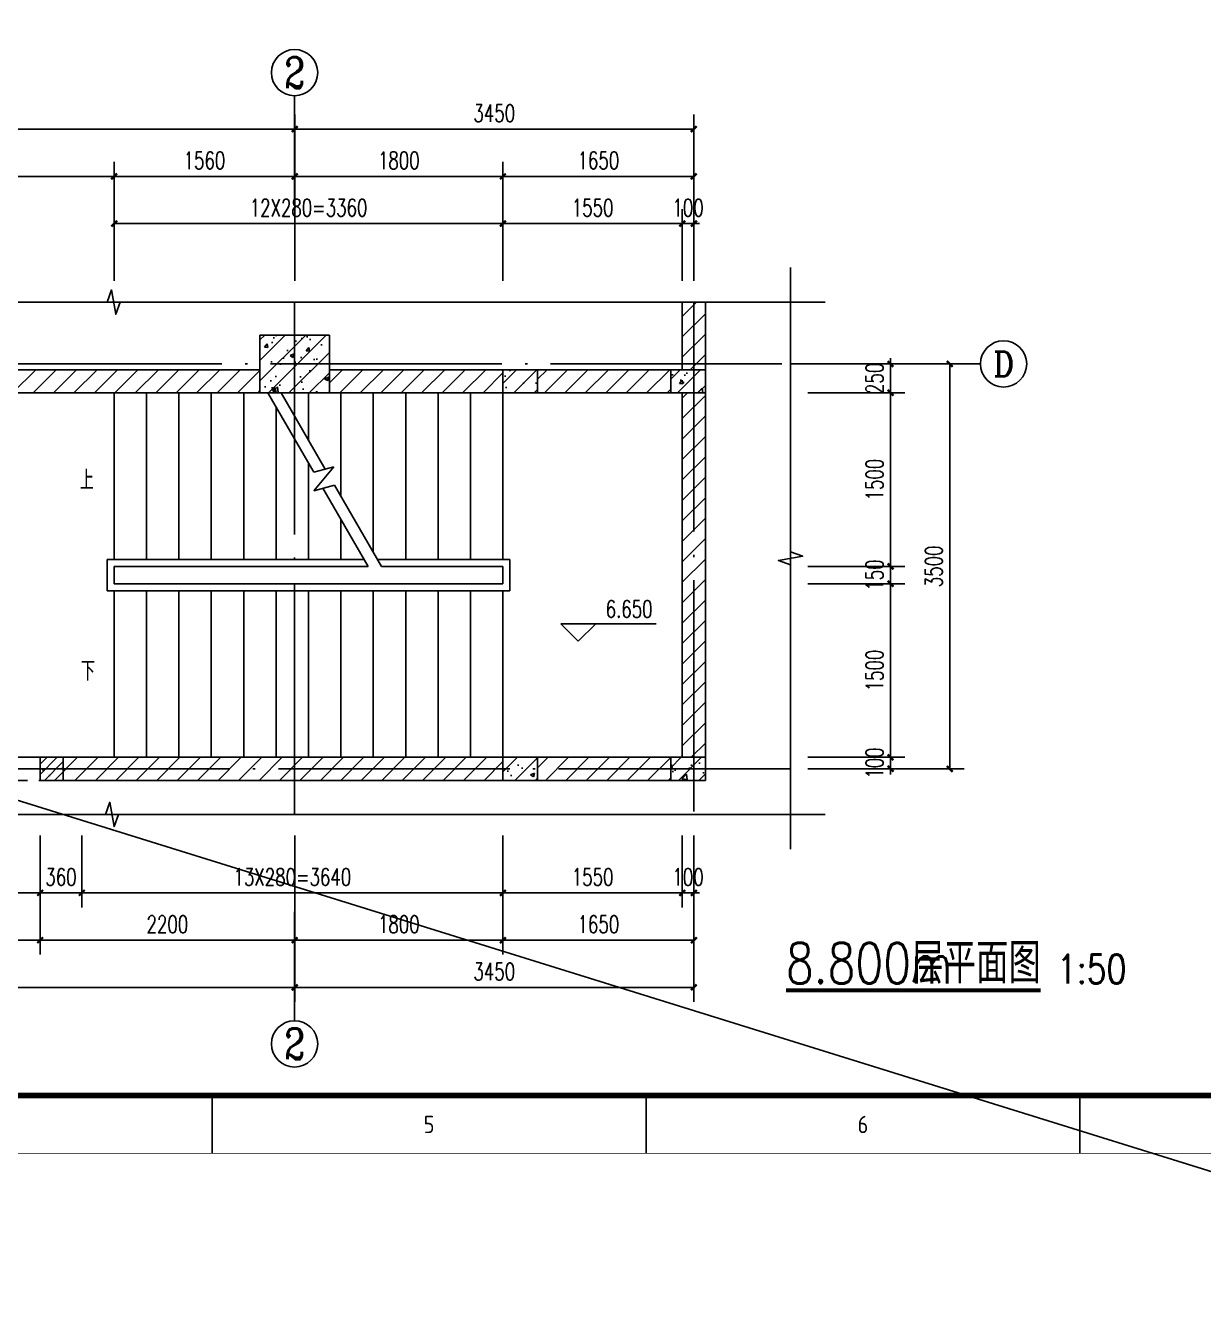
# Model space of a CAD drawing. Extents: x -93062 to 326984, y -142534 to 91021.
# Drawn here: x 153783 to 163965, y -68834 to -57846 of the extents above; entities that cross this region are included whole.
import ezdxf
from ezdxf.enums import TextEntityAlignment as Align

# ---------------------------------------------------------------- set-up
doc = ezdxf.new("R2010")
doc.units = 0
doc.header["$LTSCALE"] = 1000
doc.header["$MEASUREMENT"] = 0
doc.linetypes.add('DASH', pattern=[0.35, 0.25, -0.1])
doc.linetypes.add('DOTE', pattern=[2.42, 2, -0.2, 0.02, -0.2])
doc.layers.get('0').update_dxf_attribs({"color": 8})
doc.layers.get('Defpoints').update_dxf_attribs({"color": 8})
for name, color, linetype in [('-人员定位', 6, 'Continuous'), ('AXIS', 8, 'Continuous'), ('AXIS_TEXT', 8, 'Continuous'), ('CENTRE LINE', 8, 'DOTE'), ('COLUMN', 8, 'Continuous'), ('DIM_ELEV', 8, 'Continuous'), ('DIM_SYMB', 8, 'Continuous'), ('DOTE', 8, 'DOTE'), ('PUB_DIM', 8, 'Continuous'), ('PUB_HATCH', 8, 'Continuous'), ('PUB_TEXT', 8, 'Continuous'), ('STAIR', 8, 'Continuous'), ('TEXT', 8, 'Continuous'), ('WALL', 8, 'Continuous'), ('WINDOW', 8, 'Continuous')]:
    doc.layers.add(name, color=color, linetype=linetype)
doc.styles.add('_TCH_AXIS', font='COMPLEX', dxfattribs={"bigfont": 'GBCBIG'})
doc.styles.add('_TCH_DIM', font='SIMPLEX', dxfattribs={"bigfont": 'GBCBIG'})
doc.styles.add('_TCH_DIM_T3', font='SIMPLEX', dxfattribs={"width": 0.705882, "bigfont": 'GBCBIG'})
doc.styles.add('COMPLEX', font='COMPLEX')
doc.styles.add('HZTXT', font='geditxt.shx', dxfattribs={"width": 0.8, "bigfont": 'hztxt1.shx'})
doc.styles.get("Standard").update_dxf_attribs({"font": 'gbenor.shx', "bigfont": 'gbcbig.shx'})
doc.styles.add('TK', font='GEDITXT.SHX', dxfattribs={"width": 0.85, "height": 3.5, "bigfont": 'DXT.SHX'})
doc.dimstyles.new('_TCH_ARCH&&50', dxfattribs={"dimtxt": 148.75, "dimasz": 50, "dimexe": 125, "dimexo": 150, "dimgap": 63.125, "dimtad": 1, "dimdec": 0, "dimzin": 0, "dimdsep": 46, "dimtxsty": '_TCH_DIM_T3', "dimblk": 'ARCHTICK', "dimcen": 0.09, "dimazin": 2, "dimtfac": 1, "dimtdec": 0, "dimtix": 1, "dimtmove": 2, "dimatfit": 3, "dimfxl": 1, "dimtolj": 1, "dimtzin": 0, "dimarcsym": 0})
pattern_1 = [(45, (0, 89.76), (-88.38838, 88.38838), [])]
pattern_2 = [(45, (0, 0), (-88.38835, 88.38835), []), (50, (0, 0), (358.6301, -31.37607), [37.5, -412.5]), (355, (0, 0), (-69.3757, 376.0961), [30, -330]), (100.4514, (29.9, -2.6), (289.2547, 344.7198), [31.8701, -350.57106]), (46.1842, (0, 100), (533.6205, -82.7595), [56.25, -618.75]), (96.6356, (44.47, 93.1), (467.3314, 487.059), [47.8051, -525.8565]), (351.1842, (0, 100), (467.331, 487.0593), [45, -495]), (21, (50, 75), (298.45353, -201.30945), [37.5, -412.5]), (326, (50, 75), (121.6577, 362.575), [30, -330]), (71.4514, (74.87, 58.22), (420.1113, 161.26525), [31.8701, -350.57106]), (37.5, (0, 0), (6.07993, 166.44693), [0, -326, 0, -335, 0, -331.25]), (7.5, (0, 0), (131.53477, 197.20586), [0, -191, 0, -318.5, 0, -126.25]), (327.5, (-111.5, 0), (266.91122, -11.27744), [0, -125, 0, -390, 0, -517.5]), (317.5, (-161.5, 0), (291.5931, 50.0525), [0, -162.5, 0, -259, 0, -367.5])]

# ---------------------------------------------------------------- blocks, each defined once
blk = doc.blocks.new('GEDI_WK_A11')
at = {"color": 3}
for p, q in [((300, 0), (300, 10)), ((375, 0), (375, 10)), ((450, 0), (450, 10))]:
    blk.add_line(p, q, dxfattribs=at)
for points, const_width in [([(0, 0), (1050, 0), (1050, 594), (0, 594)], 0.1), ([(25, 10), (1040, 10), (1040, 584), (25, 584)], 1)]:
    blk.add_lwpolyline(points, close=True, dxfattribs=dict(at, const_width=const_width))
for s, p in [('5', (337.5, 5)), ('6', (412.5, 5))]:
    blk.add_text(s, height=3, dxfattribs=at).set_placement(p, align=Align.MIDDLE)
blk = doc.blocks.new('A$C024A6866')
blk.add_blockref('GEDI_WK_A11', (0, 0))
at = {"style": 'TK', "width": 0.85}
for tag, height, p in [('PROJECTNAME', 4.75, (985, 44)), ('PHASE', 4, (1027, 44)), ('DRAWINGNAME', 4.75, (995, 31))]:
    blk.add_attdef(tag, text='', height=height, dxfattribs=at).set_placement(p, align=Align.MIDDLE_CENTER)
for tag, p, height in [('APPROVE', (872, 32.75), 3.5), ('DESIGN', (917, 32.75), 3.5), ('REVIEW1', (872, 25.75), 3.5), ('DRAW', (917, 25.75), 3.5), ('REVIEW2', (872, 18.75), 3.5), ('PROPORTION', (917, 18.75), 3.5), ('DRAWINGNUMBER', (967, 18.5), 4), ('CHECK', (872, 11.75), 3.5), ('DATE', (917, 11.75), 3.5), ('VERSION', (1033, 11.75), 3.5)]:
    blk.add_attdef(tag, p, '', height=height, dxfattribs=at)
blk = doc.blocks.new('sgdsg')
at = {"xscale": 50, "yscale": 50, "zscale": 50}
blk.add_blockref('A$C024A6866', (-52500, 0), dxfattribs=at)
blk = doc.blocks.new('_ArchTick')
at = {"color": 0, "linetype": 'ByBlock', "const_width": 0.4}
blk.add_lwpolyline([(-0.5, -0.5), (0.5, 0.5)], dxfattribs=at)
blk = doc.blocks.new('*D141')
at = {"layer": 'AXIS', "color": 0, "lineweight": -2, "transparency": 16777216}
for p, q in [((151450, -64849), (151450, -65469)), ((153910, -64849), (153910, -65469)), ((151450, -65344), (153910, -65344))]:
    blk.add_line(p, q, dxfattribs=at)
at = {"layer": 'Defpoints', "color": 0, "transparency": 16777216}
for p in [(151450, -64699), (153910, -64699), (153910, -65344)]:
    blk.add_point(p, dxfattribs=at)
at = {"layer": 'AXIS', "color": 0, "lineweight": -2, "transparency": 16777216, "xscale": 50, "yscale": 50, "zscale": 50, "rotation": 180}
blk.add_blockref('_ArchTick', (151450, -65344), dxfattribs=at)
at = {"layer": 'AXIS', "color": 0, "lineweight": -2, "transparency": 16777216, "xscale": 50, "yscale": 50, "zscale": 50}
blk.add_blockref('_ArchTick', (153910, -65344), dxfattribs=at)
at = {"layer": 'AXIS', "color": 0, "transparency": 16777216, "insert": (152680, -65207), "char_height": 148.8, "attachment_point": 5, "style": '_TCH_DIM_T3'}
blk.add_mtext('\\A1;2460', dxfattribs=at)
blk = doc.blocks.new('*D658')
at = {"layer": 'AXIS', "color": 0, "lineweight": -2, "transparency": 16777216}
for p, q in [((154550, -60054), (154550, -59434)), ((157910, -60054), (157910, -59434)), ((154550, -59559), (157910, -59559))]:
    blk.add_line(p, q, dxfattribs=at)
at = {"layer": 'Defpoints', "color": 0, "transparency": 16777216}
for p in [(157910, -59559), (154550, -60204), (157910, -60204)]:
    blk.add_point(p, dxfattribs=at)
at = {"layer": 'AXIS', "color": 0, "lineweight": -2, "transparency": 16777216, "xscale": 50, "yscale": 50, "zscale": 50, "rotation": 180}
blk.add_blockref('_ArchTick', (154550, -59559), dxfattribs=at)
at = {"layer": 'AXIS', "color": 0, "lineweight": -2, "transparency": 16777216, "xscale": 50, "yscale": 50, "zscale": 50}
blk.add_blockref('_ArchTick', (157910, -59559), dxfattribs=at)
at = {"layer": 'AXIS', "color": 0, "transparency": 16777216, "insert": (156230, -59422), "char_height": 148.75, "attachment_point": 5, "style": '_TCH_DIM_T3'}
blk.add_mtext('\\A1;12X280=3360', dxfattribs=at)
blk = doc.blocks.new('*D659')
at = {"layer": 'AXIS', "color": 0, "lineweight": -2, "transparency": 16777216}
for p, q in [((157910, -60054), (157910, -59434)), ((159460, -60054), (159460, -59434)), ((157910, -59559), (159460, -59559))]:
    blk.add_line(p, q, dxfattribs=at)
at = {"layer": 'Defpoints', "color": 0, "transparency": 16777216}
for p in [(159460, -59559), (157910, -60204), (159460, -60204)]:
    blk.add_point(p, dxfattribs=at)
at = {"layer": 'AXIS', "color": 0, "lineweight": -2, "transparency": 16777216, "xscale": 50, "yscale": 50, "zscale": 50, "rotation": 180}
blk.add_blockref('_ArchTick', (157910, -59559), dxfattribs=at)
at = {"layer": 'AXIS', "color": 0, "lineweight": -2, "transparency": 16777216, "xscale": 50, "yscale": 50, "zscale": 50}
blk.add_blockref('_ArchTick', (159460, -59559), dxfattribs=at)
at = {"layer": 'AXIS', "color": 0, "transparency": 16777216, "insert": (158685, -59422), "char_height": 148.8, "attachment_point": 5, "style": '_TCH_DIM_T3'}
blk.add_mtext('\\A1;1550', dxfattribs=at)
blk = doc.blocks.new('*D660')
at = {"layer": 'AXIS', "color": 0, "lineweight": -2, "transparency": 16777216}
for p, q in [((159460, -60054), (159460, -59434)), ((159560, -60054), (159560, -59434)), ((159460, -59559), (159410, -59559)), ((159460, -59559), (159560, -59559)), ((159560, -59559), (159610, -59559))]:
    blk.add_line(p, q, dxfattribs=at)
at = {"layer": 'Defpoints', "color": 0, "transparency": 16777216}
for p in [(159560, -59559), (159460, -60204), (159560, -60204)]:
    blk.add_point(p, dxfattribs=at)
at = {"layer": 'AXIS', "color": 0, "lineweight": -2, "transparency": 16777216, "xscale": 50, "yscale": 50, "zscale": 50}
blk.add_blockref('_ArchTick', (159460, -59559), dxfattribs=at)
at = {"layer": 'AXIS', "color": 0, "lineweight": -2, "transparency": 16777216, "xscale": 50, "yscale": 50, "zscale": 50, "rotation": 180}
blk.add_blockref('_ArchTick', (159560, -59559), dxfattribs=at)
at = {"layer": 'AXIS', "color": 0, "transparency": 16777216, "insert": (159510, -59422), "char_height": 148.8, "attachment_point": 5, "style": '_TCH_DIM_T3'}
blk.add_mtext('\\A1;100', dxfattribs=at)
blk = doc.blocks.new('*D661')
at = {"layer": 'AXIS', "color": 0, "lineweight": -2, "transparency": 16777216}
for p, q in [((153910, -64849), (153910, -65469)), ((154270, -64849), (154270, -65469)), ((153910, -65344), (153860, -65344)), ((153910, -65344), (154270, -65344)), ((154270, -65344), (154320, -65344))]:
    blk.add_line(p, q, dxfattribs=at)
at = {"layer": 'Defpoints', "color": 0, "transparency": 16777216}
for p in [(153910, -64699), (154270, -64699), (154270, -65344)]:
    blk.add_point(p, dxfattribs=at)
at = {"layer": 'AXIS', "color": 0, "lineweight": -2, "transparency": 16777216, "xscale": 50, "yscale": 50, "zscale": 50}
blk.add_blockref('_ArchTick', (153910, -65344), dxfattribs=at)
at = {"layer": 'AXIS', "color": 0, "lineweight": -2, "transparency": 16777216, "xscale": 50, "yscale": 50, "zscale": 50, "rotation": 180}
blk.add_blockref('_ArchTick', (154270, -65344), dxfattribs=at)
at = {"layer": 'AXIS', "color": 0, "transparency": 16777216, "insert": (154090, -65207), "char_height": 148.8, "attachment_point": 5, "style": '_TCH_DIM_T3'}
blk.add_mtext('\\A1;360', dxfattribs=at)
blk = doc.blocks.new('*D662')
at = {"layer": 'AXIS', "color": 0, "lineweight": -2, "transparency": 16777216}
for p, q in [((154270, -64849), (154270, -65469)), ((157910, -64849), (157910, -65469)), ((154270, -65344), (157910, -65344))]:
    blk.add_line(p, q, dxfattribs=at)
at = {"layer": 'Defpoints', "color": 0, "transparency": 16777216}
for p in [(154270, -64699), (157910, -64699), (157910, -65344)]:
    blk.add_point(p, dxfattribs=at)
at = {"layer": 'AXIS', "color": 0, "lineweight": -2, "transparency": 16777216, "xscale": 50, "yscale": 50, "zscale": 50, "rotation": 180}
blk.add_blockref('_ArchTick', (154270, -65344), dxfattribs=at)
at = {"layer": 'AXIS', "color": 0, "lineweight": -2, "transparency": 16777216, "xscale": 50, "yscale": 50, "zscale": 50}
blk.add_blockref('_ArchTick', (157910, -65344), dxfattribs=at)
at = {"layer": 'AXIS', "color": 0, "transparency": 16777216, "insert": (156090, -65207), "char_height": 148.75, "attachment_point": 5, "style": '_TCH_DIM_T3'}
blk.add_mtext('\\A1;13X280=3640', dxfattribs=at)
blk = doc.blocks.new('*D663')
at = {"layer": 'AXIS', "color": 0, "lineweight": -2, "transparency": 16777216}
for p, q in [((157910, -64849), (157910, -65469)), ((159460, -64849), (159460, -65469)), ((157910, -65344), (159460, -65344))]:
    blk.add_line(p, q, dxfattribs=at)
at = {"layer": 'Defpoints', "color": 0, "transparency": 16777216}
for p in [(157910, -64699), (159460, -64699), (159460, -65344)]:
    blk.add_point(p, dxfattribs=at)
at = {"layer": 'AXIS', "color": 0, "lineweight": -2, "transparency": 16777216, "xscale": 50, "yscale": 50, "zscale": 50, "rotation": 180}
blk.add_blockref('_ArchTick', (157910, -65344), dxfattribs=at)
at = {"layer": 'AXIS', "color": 0, "lineweight": -2, "transparency": 16777216, "xscale": 50, "yscale": 50, "zscale": 50}
blk.add_blockref('_ArchTick', (159460, -65344), dxfattribs=at)
at = {"layer": 'AXIS', "color": 0, "transparency": 16777216, "insert": (158685, -65207), "char_height": 148.8, "attachment_point": 5, "style": '_TCH_DIM_T3'}
blk.add_mtext('\\A1;1550', dxfattribs=at)
blk = doc.blocks.new('*D664')
at = {"layer": 'AXIS', "color": 0, "lineweight": -2, "transparency": 16777216}
for p, q in [((159460, -64849), (159460, -65469)), ((159560, -64849), (159560, -65469)), ((159460, -65344), (159410, -65344)), ((159460, -65344), (159560, -65344)), ((159560, -65344), (159610, -65344))]:
    blk.add_line(p, q, dxfattribs=at)
at = {"layer": 'Defpoints', "color": 0, "transparency": 16777216}
for p in [(159460, -64699), (159560, -64699), (159560, -65344)]:
    blk.add_point(p, dxfattribs=at)
at = {"layer": 'AXIS', "color": 0, "lineweight": -2, "transparency": 16777216, "xscale": 50, "yscale": 50, "zscale": 50}
blk.add_blockref('_ArchTick', (159460, -65344), dxfattribs=at)
at = {"layer": 'AXIS', "color": 0, "lineweight": -2, "transparency": 16777216, "xscale": 50, "yscale": 50, "zscale": 50, "rotation": 180}
blk.add_blockref('_ArchTick', (159560, -65344), dxfattribs=at)
at = {"layer": 'AXIS', "color": 0, "transparency": 16777216, "insert": (159510, -65207), "char_height": 148.8, "attachment_point": 5, "style": '_TCH_DIM_T3'}
blk.add_mtext('\\A1;100', dxfattribs=at)
blk = doc.blocks.new('*D665')
at = {"layer": 'Defpoints', "color": 0, "transparency": 16777216}
for p in [(160908, -60772), (161772, -60772), (160908, -64272)]:
    blk.add_point(p, dxfattribs=at)
at = {"layer": 'PUB_DIM', "color": 0, "lineweight": -2, "transparency": 16777216}
for p, q in [((161058, -60772), (161896, -60772)), ((161772, -64272), (161772, -60772)), ((161058, -64272), (161896, -64272))]:
    blk.add_line(p, q, dxfattribs=at)
at = {"layer": 'PUB_DIM', "color": 0, "lineweight": -2, "transparency": 16777216, "xscale": 50, "yscale": 50, "zscale": 50}
for p, rotation in [((161772, -60772), 90), ((161772, -64272), 270)]:
    blk.add_blockref('_ArchTick', p, dxfattribs=dict(at, rotation=rotation))
at = {"layer": 'PUB_DIM', "color": 0, "transparency": 16777216, "insert": (161634, -62522), "char_height": 148.8, "attachment_point": 5, "rotation": 90, "style": '_TCH_DIM_T3'}
blk.add_mtext('\\A1;3500', dxfattribs=at)
blk = doc.blocks.new('*D666')
at = {"layer": 'Defpoints', "color": 0, "transparency": 16777216}
for p in [(160396, -60772), (161260, -60772), (160396, -61022)]:
    blk.add_point(p, dxfattribs=at)
at = {"layer": 'PUB_DIM', "color": 0, "lineweight": -2, "transparency": 16777216}
for p, q in [((161260, -60772), (161260, -60722)), ((160546, -60772), (161384, -60772)), ((161260, -61022), (161260, -60772)), ((160546, -61022), (161384, -61022)), ((161260, -61022), (161260, -61072))]:
    blk.add_line(p, q, dxfattribs=at)
at = {"layer": 'PUB_DIM', "color": 0, "lineweight": -2, "transparency": 16777216, "xscale": 50, "yscale": 50, "zscale": 50}
for p, rotation in [((161260, -60772), 270), ((161260, -61022), 90)]:
    blk.add_blockref('_ArchTick', p, dxfattribs=dict(at, rotation=rotation))
at = {"layer": 'PUB_DIM', "color": 0, "transparency": 16777216, "insert": (161122, -60897), "char_height": 148.8, "attachment_point": 5, "rotation": 90, "style": '_TCH_DIM_T3'}
blk.add_mtext('\\A1;250', dxfattribs=at)
blk = doc.blocks.new('*D667')
at = {"layer": 'Defpoints', "color": 0, "transparency": 16777216}
for p in [(160396, -61022), (161260, -61022), (160396, -62522)]:
    blk.add_point(p, dxfattribs=at)
at = {"layer": 'PUB_DIM', "color": 0, "lineweight": -2, "transparency": 16777216}
for p, q in [((160546, -61022), (161384, -61022)), ((161260, -62522), (161260, -61022)), ((160546, -62522), (161384, -62522))]:
    blk.add_line(p, q, dxfattribs=at)
at = {"layer": 'PUB_DIM', "color": 0, "lineweight": -2, "transparency": 16777216, "xscale": 50, "yscale": 50, "zscale": 50}
for p, rotation in [((161260, -61022), 90), ((161260, -62522), 270)]:
    blk.add_blockref('_ArchTick', p, dxfattribs=dict(at, rotation=rotation))
at = {"layer": 'PUB_DIM', "color": 0, "transparency": 16777216, "insert": (161122, -61772), "char_height": 148.8, "attachment_point": 5, "rotation": 90, "style": '_TCH_DIM_T3'}
blk.add_mtext('\\A1;1500', dxfattribs=at)
blk = doc.blocks.new('*D668')
at = {"layer": 'Defpoints', "color": 0, "transparency": 16777216}
for p in [(160396, -62522), (161260, -62522), (160396, -62672)]:
    blk.add_point(p, dxfattribs=at)
at = {"layer": 'PUB_DIM', "color": 0, "lineweight": -2, "transparency": 16777216}
for p, q in [((161260, -62522), (161260, -62472)), ((160546, -62522), (161384, -62522)), ((161260, -62672), (161260, -62522)), ((160546, -62672), (161384, -62672)), ((161260, -62672), (161260, -62722))]:
    blk.add_line(p, q, dxfattribs=at)
at = {"layer": 'PUB_DIM', "color": 0, "lineweight": -2, "transparency": 16777216, "xscale": 50, "yscale": 50, "zscale": 50}
for p, rotation in [((161260, -62522), 270), ((161260, -62672), 90)]:
    blk.add_blockref('_ArchTick', p, dxfattribs=dict(at, rotation=rotation))
at = {"layer": 'PUB_DIM', "color": 0, "transparency": 16777216, "insert": (161122, -62597), "char_height": 148.8, "attachment_point": 5, "rotation": 90, "style": '_TCH_DIM_T3'}
blk.add_mtext('\\A1;150', dxfattribs=at)
blk = doc.blocks.new('*D669')
at = {"layer": 'Defpoints', "color": 0, "transparency": 16777216}
for p in [(160396, -62672), (161260, -62672), (160396, -64172)]:
    blk.add_point(p, dxfattribs=at)
at = {"layer": 'PUB_DIM', "color": 0, "lineweight": -2, "transparency": 16777216}
for p, q in [((160546, -62672), (161384, -62672)), ((161260, -64172), (161260, -62672)), ((160546, -64172), (161384, -64172))]:
    blk.add_line(p, q, dxfattribs=at)
at = {"layer": 'PUB_DIM', "color": 0, "lineweight": -2, "transparency": 16777216, "xscale": 50, "yscale": 50, "zscale": 50}
for p, rotation in [((161260, -62672), 90), ((161260, -64172), 270)]:
    blk.add_blockref('_ArchTick', p, dxfattribs=dict(at, rotation=rotation))
at = {"layer": 'PUB_DIM', "color": 0, "transparency": 16777216, "insert": (161122, -63422), "char_height": 148.8, "attachment_point": 5, "rotation": 90, "style": '_TCH_DIM_T3'}
blk.add_mtext('\\A1;1500', dxfattribs=at)
blk = doc.blocks.new('*D670')
at = {"layer": 'Defpoints', "color": 0, "transparency": 16777216}
for p in [(160396, -64172), (160396, -64272), (161260, -64172)]:
    blk.add_point(p, dxfattribs=at)
at = {"layer": 'PUB_DIM', "color": 0, "lineweight": -2, "transparency": 16777216}
for p, q in [((161260, -64172), (161260, -64122)), ((160546, -64172), (161384, -64172)), ((160546, -64272), (161384, -64272)), ((161260, -64272), (161260, -64172)), ((161260, -64272), (161260, -64322))]:
    blk.add_line(p, q, dxfattribs=at)
at = {"layer": 'PUB_DIM', "color": 0, "lineweight": -2, "transparency": 16777216, "xscale": 50, "yscale": 50, "zscale": 50}
for p, rotation in [((161260, -64172), 270), ((161260, -64272), 90)]:
    blk.add_blockref('_ArchTick', p, dxfattribs=dict(at, rotation=rotation))
at = {"layer": 'PUB_DIM', "color": 0, "transparency": 16777216, "insert": (161122, -64222), "char_height": 148.8, "attachment_point": 5, "rotation": 90, "style": '_TCH_DIM_T3'}
blk.add_mtext('\\A1;100', dxfattribs=at)
blk = doc.blocks.new('*D675')
at = {"layer": 'AXIS', "color": 0, "lineweight": -2, "transparency": 16777216}
for p, q in [((151310, -60054), (151310, -59026)), ((154550, -60054), (154550, -59026)), ((151310, -59151), (154550, -59151))]:
    blk.add_line(p, q, dxfattribs=at)
at = {"layer": 'Defpoints', "color": 0, "transparency": 16777216}
for p in [(154550, -59151), (151310, -60204), (154550, -60204)]:
    blk.add_point(p, dxfattribs=at)
at = {"layer": 'AXIS', "color": 0, "lineweight": -2, "transparency": 16777216, "xscale": 50, "yscale": 50, "zscale": 50, "rotation": 180}
blk.add_blockref('_ArchTick', (151310, -59151), dxfattribs=at)
at = {"layer": 'AXIS', "color": 0, "lineweight": -2, "transparency": 16777216, "xscale": 50, "yscale": 50, "zscale": 50}
blk.add_blockref('_ArchTick', (154550, -59151), dxfattribs=at)
at = {"layer": 'AXIS', "color": 0, "transparency": 16777216, "insert": (152930, -59013), "char_height": 148.8, "attachment_point": 5, "style": '_TCH_DIM_T3'}
blk.add_mtext('\\A1;3240', dxfattribs=at)
blk = doc.blocks.new('*D676')
at = {"layer": 'AXIS', "color": 0, "lineweight": -2, "transparency": 16777216}
for p, q in [((154550, -60054), (154550, -59026)), ((156110, -60054), (156110, -59026)), ((154550, -59151), (156110, -59151))]:
    blk.add_line(p, q, dxfattribs=at)
at = {"layer": 'Defpoints', "color": 0, "transparency": 16777216}
for p in [(156110, -59151), (154550, -60204), (156110, -60204)]:
    blk.add_point(p, dxfattribs=at)
at = {"layer": 'AXIS', "color": 0, "lineweight": -2, "transparency": 16777216, "xscale": 50, "yscale": 50, "zscale": 50, "rotation": 180}
blk.add_blockref('_ArchTick', (154550, -59151), dxfattribs=at)
at = {"layer": 'AXIS', "color": 0, "lineweight": -2, "transparency": 16777216, "xscale": 50, "yscale": 50, "zscale": 50}
blk.add_blockref('_ArchTick', (156110, -59151), dxfattribs=at)
at = {"layer": 'AXIS', "color": 0, "transparency": 16777216, "insert": (155330, -59013), "char_height": 148.8, "attachment_point": 5, "style": '_TCH_DIM_T3'}
blk.add_mtext('\\A1;1560', dxfattribs=at)
blk = doc.blocks.new('*D677')
at = {"layer": 'AXIS', "color": 0, "lineweight": -2, "transparency": 16777216}
for p, q in [((156110, -60054), (156110, -59026)), ((157910, -60054), (157910, -59026)), ((156110, -59151), (157910, -59151))]:
    blk.add_line(p, q, dxfattribs=at)
at = {"layer": 'Defpoints', "color": 0, "transparency": 16777216}
for p in [(157910, -59151), (156110, -60204), (157910, -60204)]:
    blk.add_point(p, dxfattribs=at)
at = {"layer": 'AXIS', "color": 0, "lineweight": -2, "transparency": 16777216, "xscale": 50, "yscale": 50, "zscale": 50, "rotation": 180}
blk.add_blockref('_ArchTick', (156110, -59151), dxfattribs=at)
at = {"layer": 'AXIS', "color": 0, "lineweight": -2, "transparency": 16777216, "xscale": 50, "yscale": 50, "zscale": 50}
blk.add_blockref('_ArchTick', (157910, -59151), dxfattribs=at)
at = {"layer": 'AXIS', "color": 0, "transparency": 16777216, "insert": (157010, -59013), "char_height": 148.8, "attachment_point": 5, "style": '_TCH_DIM_T3'}
blk.add_mtext('\\A1;1800', dxfattribs=at)
blk = doc.blocks.new('*D678')
at = {"layer": 'AXIS', "color": 0, "lineweight": -2, "transparency": 16777216}
for p, q in [((157910, -60054), (157910, -59026)), ((159560, -60054), (159560, -59026)), ((157910, -59151), (159560, -59151))]:
    blk.add_line(p, q, dxfattribs=at)
at = {"layer": 'Defpoints', "color": 0, "transparency": 16777216}
for p in [(159560, -59151), (157910, -60204), (159560, -60204)]:
    blk.add_point(p, dxfattribs=at)
at = {"layer": 'AXIS', "color": 0, "lineweight": -2, "transparency": 16777216, "xscale": 50, "yscale": 50, "zscale": 50, "rotation": 180}
blk.add_blockref('_ArchTick', (157910, -59151), dxfattribs=at)
at = {"layer": 'AXIS', "color": 0, "lineweight": -2, "transparency": 16777216, "xscale": 50, "yscale": 50, "zscale": 50}
blk.add_blockref('_ArchTick', (159560, -59151), dxfattribs=at)
at = {"layer": 'AXIS', "color": 0, "transparency": 16777216, "insert": (158735, -59013), "char_height": 148.8, "attachment_point": 5, "style": '_TCH_DIM_T3'}
blk.add_mtext('\\A1;1650', dxfattribs=at)
blk = doc.blocks.new('*D679')
at = {"layer": 'AXIS', "color": 0, "lineweight": -2, "transparency": 16777216}
for p, q in [((149010, -59546), (149010, -58617)), ((156110, -59546), (156110, -58617)), ((149010, -58742), (156110, -58742))]:
    blk.add_line(p, q, dxfattribs=at)
at = {"layer": 'Defpoints', "color": 0, "transparency": 16777216}
for p in [(156110, -58742), (149010, -59696), (156110, -59696)]:
    blk.add_point(p, dxfattribs=at)
at = {"layer": 'AXIS', "color": 0, "lineweight": -2, "transparency": 16777216, "xscale": 50, "yscale": 50, "zscale": 50, "rotation": 180}
blk.add_blockref('_ArchTick', (149010, -58742), dxfattribs=at)
at = {"layer": 'AXIS', "color": 0, "lineweight": -2, "transparency": 16777216, "xscale": 50, "yscale": 50, "zscale": 50}
blk.add_blockref('_ArchTick', (156110, -58742), dxfattribs=at)
at = {"layer": 'AXIS', "color": 0, "transparency": 16777216, "insert": (152560, -58605), "char_height": 148.8, "attachment_point": 5, "style": '_TCH_DIM_T3'}
blk.add_mtext('\\A1;7100', dxfattribs=at)
blk = doc.blocks.new('*D680')
at = {"layer": 'AXIS', "color": 0, "lineweight": -2, "transparency": 16777216}
for p, q in [((156110, -59546), (156110, -58617)), ((159560, -59546), (159560, -58617)), ((156110, -58742), (159560, -58742))]:
    blk.add_line(p, q, dxfattribs=at)
at = {"layer": 'Defpoints', "color": 0, "transparency": 16777216}
for p in [(159560, -58742), (156110, -59696), (159560, -59696)]:
    blk.add_point(p, dxfattribs=at)
at = {"layer": 'AXIS', "color": 0, "lineweight": -2, "transparency": 16777216, "xscale": 50, "yscale": 50, "zscale": 50, "rotation": 180}
blk.add_blockref('_ArchTick', (156110, -58742), dxfattribs=at)
at = {"layer": 'AXIS', "color": 0, "lineweight": -2, "transparency": 16777216, "xscale": 50, "yscale": 50, "zscale": 50}
blk.add_blockref('_ArchTick', (159560, -58742), dxfattribs=at)
at = {"layer": 'AXIS', "color": 0, "transparency": 16777216, "insert": (157835, -58605), "char_height": 148.8, "attachment_point": 5, "style": '_TCH_DIM_T3'}
blk.add_mtext('\\A1;3450', dxfattribs=at)
blk = doc.blocks.new('*D683')
at = {"layer": 'AXIS', "color": 0, "lineweight": -2, "transparency": 16777216}
for p, q in [((151310, -64849), (151310, -65878)), ((153910, -64849), (153910, -65878)), ((151310, -65753), (153910, -65753))]:
    blk.add_line(p, q, dxfattribs=at)
at = {"layer": 'Defpoints', "color": 0, "transparency": 16777216}
for p in [(151310, -64699), (153910, -64699), (153910, -65753)]:
    blk.add_point(p, dxfattribs=at)
at = {"layer": 'AXIS', "color": 0, "lineweight": -2, "transparency": 16777216, "xscale": 50, "yscale": 50, "zscale": 50, "rotation": 180}
blk.add_blockref('_ArchTick', (151310, -65753), dxfattribs=at)
at = {"layer": 'AXIS', "color": 0, "lineweight": -2, "transparency": 16777216, "xscale": 50, "yscale": 50, "zscale": 50}
blk.add_blockref('_ArchTick', (153910, -65753), dxfattribs=at)
at = {"layer": 'AXIS', "color": 0, "transparency": 16777216, "insert": (152610, -65615), "char_height": 148.8, "attachment_point": 5, "style": '_TCH_DIM_T3'}
blk.add_mtext('\\A1;2600', dxfattribs=at)
blk = doc.blocks.new('*D684')
at = {"layer": 'AXIS', "color": 0, "lineweight": -2, "transparency": 16777216}
for p, q in [((153910, -64849), (153910, -65878)), ((156110, -64849), (156110, -65878)), ((153910, -65753), (156110, -65753))]:
    blk.add_line(p, q, dxfattribs=at)
at = {"layer": 'Defpoints', "color": 0, "transparency": 16777216}
for p in [(153910, -64699), (156110, -64699), (156110, -65753)]:
    blk.add_point(p, dxfattribs=at)
at = {"layer": 'AXIS', "color": 0, "lineweight": -2, "transparency": 16777216, "xscale": 50, "yscale": 50, "zscale": 50, "rotation": 180}
blk.add_blockref('_ArchTick', (153910, -65753), dxfattribs=at)
at = {"layer": 'AXIS', "color": 0, "lineweight": -2, "transparency": 16777216, "xscale": 50, "yscale": 50, "zscale": 50}
blk.add_blockref('_ArchTick', (156110, -65753), dxfattribs=at)
at = {"layer": 'AXIS', "color": 0, "transparency": 16777216, "insert": (155010, -65615), "char_height": 148.8, "attachment_point": 5, "style": '_TCH_DIM_T3'}
blk.add_mtext('\\A1;2200', dxfattribs=at)
blk = doc.blocks.new('*D685')
at = {"layer": 'AXIS', "color": 0, "lineweight": -2, "transparency": 16777216}
for p, q in [((156110, -64849), (156110, -65878)), ((157910, -64849), (157910, -65878)), ((156110, -65753), (157910, -65753))]:
    blk.add_line(p, q, dxfattribs=at)
at = {"layer": 'Defpoints', "color": 0, "transparency": 16777216}
for p in [(156110, -64699), (157910, -64699), (157910, -65753)]:
    blk.add_point(p, dxfattribs=at)
at = {"layer": 'AXIS', "color": 0, "lineweight": -2, "transparency": 16777216, "xscale": 50, "yscale": 50, "zscale": 50, "rotation": 180}
blk.add_blockref('_ArchTick', (156110, -65753), dxfattribs=at)
at = {"layer": 'AXIS', "color": 0, "lineweight": -2, "transparency": 16777216, "xscale": 50, "yscale": 50, "zscale": 50}
blk.add_blockref('_ArchTick', (157910, -65753), dxfattribs=at)
at = {"layer": 'AXIS', "color": 0, "transparency": 16777216, "insert": (157010, -65615), "char_height": 148.8, "attachment_point": 5, "style": '_TCH_DIM_T3'}
blk.add_mtext('\\A1;1800', dxfattribs=at)
blk = doc.blocks.new('*D686')
at = {"layer": 'AXIS', "color": 0, "lineweight": -2, "transparency": 16777216}
for p, q in [((157910, -64849), (157910, -65878)), ((159560, -64849), (159560, -65878)), ((157910, -65753), (159560, -65753))]:
    blk.add_line(p, q, dxfattribs=at)
at = {"layer": 'Defpoints', "color": 0, "transparency": 16777216}
for p in [(157910, -64699), (159560, -64699), (159560, -65753)]:
    blk.add_point(p, dxfattribs=at)
at = {"layer": 'AXIS', "color": 0, "lineweight": -2, "transparency": 16777216, "xscale": 50, "yscale": 50, "zscale": 50, "rotation": 180}
blk.add_blockref('_ArchTick', (157910, -65753), dxfattribs=at)
at = {"layer": 'AXIS', "color": 0, "lineweight": -2, "transparency": 16777216, "xscale": 50, "yscale": 50, "zscale": 50}
blk.add_blockref('_ArchTick', (159560, -65753), dxfattribs=at)
at = {"layer": 'AXIS', "color": 0, "transparency": 16777216, "insert": (158735, -65615), "char_height": 148.8, "attachment_point": 5, "style": '_TCH_DIM_T3'}
blk.add_mtext('\\A1;1650', dxfattribs=at)
blk = doc.blocks.new('*D687')
at = {"layer": 'AXIS', "color": 0, "lineweight": -2, "transparency": 16777216}
for p, q in [((149010, -65358), (149010, -66286)), ((156110, -65358), (156110, -66286)), ((149010, -66161), (156110, -66161))]:
    blk.add_line(p, q, dxfattribs=at)
at = {"layer": 'Defpoints', "color": 0, "transparency": 16777216}
for p in [(149010, -65208), (156110, -65208), (156110, -66161)]:
    blk.add_point(p, dxfattribs=at)
at = {"layer": 'AXIS', "color": 0, "lineweight": -2, "transparency": 16777216, "xscale": 50, "yscale": 50, "zscale": 50, "rotation": 180}
blk.add_blockref('_ArchTick', (149010, -66161), dxfattribs=at)
at = {"layer": 'AXIS', "color": 0, "lineweight": -2, "transparency": 16777216, "xscale": 50, "yscale": 50, "zscale": 50}
blk.add_blockref('_ArchTick', (156110, -66161), dxfattribs=at)
at = {"layer": 'AXIS', "color": 0, "transparency": 16777216, "insert": (152360, -66024), "char_height": 148.8, "attachment_point": 5, "style": '_TCH_DIM_T3'}
blk.add_mtext('\\A1;7100', dxfattribs=at)
blk = doc.blocks.new('*D688')
at = {"layer": 'AXIS', "color": 0, "lineweight": -2, "transparency": 16777216}
for p, q in [((156110, -65358), (156110, -66286)), ((159560, -65358), (159560, -66286)), ((156110, -66161), (159560, -66161))]:
    blk.add_line(p, q, dxfattribs=at)
at = {"layer": 'Defpoints', "color": 0, "transparency": 16777216}
for p in [(156110, -65208), (159560, -65208), (159560, -66161)]:
    blk.add_point(p, dxfattribs=at)
at = {"layer": 'AXIS', "color": 0, "lineweight": -2, "transparency": 16777216, "xscale": 50, "yscale": 50, "zscale": 50, "rotation": 180}
blk.add_blockref('_ArchTick', (156110, -66161), dxfattribs=at)
at = {"layer": 'AXIS', "color": 0, "lineweight": -2, "transparency": 16777216, "xscale": 50, "yscale": 50, "zscale": 50}
blk.add_blockref('_ArchTick', (159560, -66161), dxfattribs=at)
at = {"layer": 'AXIS', "color": 0, "transparency": 16777216, "insert": (157835, -66024), "char_height": 148.8, "attachment_point": 5, "style": '_TCH_DIM_T3'}
blk.add_mtext('\\A1;3450', dxfattribs=at)
blk = doc.blocks.new('_AXISO')
blk.add_circle((0, 0), 0.5)
at = {"layer": 'AXIS_TEXT', "style": 'COMPLEX', "width": 1.041667}
blk.add_attdef('A', text='', height=0.56, dxfattribs=at).set_placement((-0.25, -0.28), (0.25, -0.28), align=Align.FIT)

msp = doc.modelspace()

# ---------------------------------------------------------------- hatches: boundary and pattern name
at = {"layer": 'PUB_HATCH'}
h = msp.add_hatch(dxfattribs=at)
h.set_pattern_fill('普通砖', color=256, scale=50, style=0)
h.set_pattern_definition(pattern_1)
h.paths.add_polyline_path([(159459.7, -60822.2), (159659.7, -60822.2), (159659.7, -60237.8), (159459.7, -60237.8)])
h = msp.add_hatch(dxfattribs=at)
h.set_pattern_fill('钢筋混凝土', color=256, scale=50, style=0)
h.set_pattern_definition(pattern_2)
h.paths.add_polyline_path([(155809.7, -61022.2), (156409.7, -61022.2), (156409.7, -60522.2), (155809.7, -60522.2)])
h = msp.add_hatch(dxfattribs=at)
h.set_pattern_fill('普通砖', color=256, scale=50, style=0)
h.set_pattern_definition(pattern_1)
h.paths.add_polyline_path([(156109.7, -61022.2), (155809.7, -61022.2), (155809.7, -60822.2), (151309.7, -60822.2), (151323.1, -60955.5), (151449.7, -61022.2)])
h = msp.add_hatch(dxfattribs=at)
h.set_pattern_fill('普通砖', color=256, scale=50, style=0)
h.set_pattern_definition(pattern_1)
h.paths.add_polyline_path([(157909.7, -61022.2), (157909.7, -60822.2), (156409.7, -60822.2), (156409.7, -61022.2)])
h = msp.add_hatch(dxfattribs=at)
h.set_pattern_fill('钢筋混凝土', color=256, scale=50, style=0)
h.set_pattern_definition(pattern_2)
h.paths.add_polyline_path([(157909.7, -61022.2), (158209.7, -61022.2), (158209.7, -60822.2), (157909.7, -60822.2)])
h = msp.add_hatch(dxfattribs=at)
h.set_pattern_fill('普通砖', color=256, scale=50, style=0)
h.set_pattern_definition(pattern_1)
h.paths.add_polyline_path([(159359.7, -61022.2), (159359.7, -60822.2), (158209.7, -60822.2), (158209.7, -61022.2)])
h = msp.add_hatch(dxfattribs=at)
h.set_pattern_fill('钢筋混凝土', color=256, scale=50, style=0)
h.set_pattern_definition(pattern_2)
h.paths.add_polyline_path([(159359.7, -61022.2), (159659.7, -61022.2), (159659.7, -60822.2), (159359.7, -60822.2)])
h = msp.add_hatch(dxfattribs=at)
h.set_pattern_fill('普通砖', color=256, scale=50, style=0)
h.set_pattern_definition(pattern_1)
h.paths.add_polyline_path([(159659.7, -61022.2), (159459.7, -61022.2), (159459.7, -64172.2), (159659.7, -64172.2)])
h = msp.add_hatch(dxfattribs=at)
h.set_pattern_fill('钢筋混凝土', color=256, scale=50, style=0)
h.set_pattern_definition(pattern_2)
h.paths.add_polyline_path([(153909.7, -64172.2), (153909.7, -64372.2), (154109.7, -64372.2), (154109.7, -64172.2)])
h = msp.add_hatch(dxfattribs=at)
h.set_pattern_fill('普通砖', color=256, scale=50, style=0)
h.set_pattern_definition(pattern_1)
h.paths.add_polyline_path([(158059.7, -64372.2), (157909.7, -64372.2), (157909.7, -64172.2), (153909.7, -64172.2), (153909.7, -64372.2)])
h = msp.add_hatch(dxfattribs=at)
h.set_pattern_fill('钢筋混凝土', color=256, scale=50, style=0)
h.set_pattern_definition(pattern_2)
h.paths.add_polyline_path([(157909.7, -64372.2), (158209.7, -64372.2), (158209.7, -64172.2), (157909.7, -64172.2)])
h = msp.add_hatch(dxfattribs=at)
h.set_pattern_fill('普通砖', color=256, scale=50, style=0)
h.set_pattern_definition(pattern_1)
h.paths.add_polyline_path([(158209.7, -64172.2), (158209.7, -64372.2), (158059.7, -64372.2), (159359.7, -64372.2), (159359.7, -64172.2)])
h = msp.add_hatch(dxfattribs=at)
h.set_pattern_fill('钢筋混凝土', color=256, scale=50, style=0)
h.set_pattern_definition(pattern_2)
h.paths.add_polyline_path([(159359.7, -64372.2), (159659.7, -64372.2), (159659.7, -64172.2), (159359.7, -64172.2)])

# ---------------------------------------------------------------- linework, layer by layer
at = {"layer": '-人员定位'}
msp.add_line((-58696.5, 1567.5), (326984.5, -118471.5), dxfattribs=at)
at = {"layer": 'AXIS'}
for p, q in [((156109.7, -59395.8), (156109.7, -58454.2)), ((160396, -60772.2), (162037, -60772.2)), ((156109.7, -65507.8), (156109.7, -66449.2))]:
    msp.add_line(p, q, dxfattribs=at)
for centre in [(156109.7, -58254.2), (156109.7, -66649.2)]:
    msp.add_circle(centre, 200, dxfattribs=at)
at = {"layer": 'CENTRE LINE'}
msp.add_line((148709.7, -64272.2), (160396, -64272.2), dxfattribs=at)
msp.add_lwpolyline([(159559.7, -64640.8), (159559.7, -60237.8)], dxfattribs=at)
at = {"layer": 'COLUMN'}
for p, q in [((156409.7, -60522.2), (155809.7, -60522.2)), ((155809.7, -60522.2), (155809.7, -61022.2)), ((156409.7, -61022.2), (156409.7, -60522.2)), ((158209.7, -60822.2), (157909.7, -60822.2)), ((157909.7, -60822.2), (157909.7, -61022.2)), ((158209.7, -61022.2), (158209.7, -60822.2)), ((159659.7, -60822.2), (159359.7, -60822.2)), ((159359.7, -60822.2), (159359.7, -61022.2)), ((159659.7, -61022.2), (159659.7, -60822.2)), ((155809.7, -61022.2), (156409.7, -61022.2)), ((157909.7, -61022.2), (158209.7, -61022.2)), ((159359.7, -61022.2), (159659.7, -61022.2)), ((153909.7, -64172.2), (153909.7, -64372.2)), ((154109.7, -64172.2), (153909.7, -64172.2)), ((154109.7, -64372.2), (154109.7, -64172.2)), ((158209.7, -64172.2), (157909.7, -64172.2)), ((157909.7, -64172.2), (157909.7, -64372.2)), ((158209.7, -64372.2), (158209.7, -64172.2)), ((159659.7, -64172.2), (159359.7, -64172.2)), ((159359.7, -64172.2), (159359.7, -64372.2)), ((159659.7, -64372.2), (159659.7, -64172.2)), ((153909.7, -64372.2), (154109.7, -64372.2)), ((157909.7, -64372.2), (158209.7, -64372.2)), ((159359.7, -64372.2), (159659.7, -64372.2))]:
    msp.add_line(p, q, dxfattribs=at)
at = {"layer": 'DIM_ELEV'}
for p, q in [((158561.5, -63167.2), (158411.5, -63017.2)), ((158411.5, -63017.2), (159233, -63017.2)), ((158561.5, -63167.2), (158711.5, -63017.2))]:
    msp.add_line(p, q, dxfattribs=at)
at = {"layer": 'DIM_SYMB'}
for points in [[(160396, -59937.8), (160396, -62395.5), (160501, -62433.7), (160291, -62470.7), (160396, -62508), (160396, -64965.8)], [(148394, -60237.8), (154488.8, -60237.8), (154527, -60132.8), (154564, -60342.8), (154601.2, -60237.8), (160696, -60237.8)], [(148364, -64665.8), (154473.8, -64665.8), (154512, -64560.8), (154549, -64770.8), (154586.2, -64665.8), (160696, -64665.8)]]:
    msp.add_lwpolyline(points, dxfattribs=at)
for points in [[(154409.7, -61772.2, 0, 0, 0), (156079.7, -61772.2, 40, 0, 0), (156229.7, -61772.2, 0, 0, 0)], [(154409.7, -63422.2, 0, 0, 0), (158684.7, -63422.2, 0, 0, 0), (158684.7, -61772.2, 0, 0, 0), (156659.7, -61772.2, 40, 0, 0), (156509.7, -61772.2, 0, 0, 0)]]:
    msp.add_lwpolyline(points, format="xyseb", dxfattribs=at)
at = {"layer": 'DIM_SYMB', "const_width": 35}
msp.add_lwpolyline([(160356.1, -66186.2), (162558.2, -66186.2)], dxfattribs=at)
at = {"layer": 'DOTE'}
msp.add_line((146221.5, -60772.2), (160396, -60772.2), dxfattribs=at)
msp.add_lwpolyline([(156109.7, -64665.8), (156109.7, -60237.8)], dxfattribs=at)
at = {"layer": 'STAIR'}
for p, q in [((154549.7, -61022.2), (155879, -61022.2)), ((154549.7, -61022.2), (154549.7, -62462.2)), ((154829.7, -61022.2), (154829.7, -62462.2)), ((155109.7, -61022.2), (155109.7, -62462.2)), ((155389.7, -61022.2), (155389.7, -62462.2)), ((155669.7, -61022.2), (155669.7, -62462.2)), ((155879, -61022.2), (156274.8, -61707.8)), ((155994.5, -61022.2), (157909.7, -61022.2)), ((155994.5, -61022.2), (156374.8, -61681)), ((156229.7, -61022.2), (156229.7, -61429.7)), ((156509.7, -61022.2), (156509.7, -61914.7)), ((156789.7, -61022.2), (156789.7, -62399.6)), ((157069.7, -61022.2), (157069.7, -62462.2)), ((157349.7, -61022.2), (157349.7, -62462.2)), ((157629.7, -61022.2), (157629.7, -62462.2)), ((157909.7, -61022.2), (157909.7, -62462.2)), ((159359.7, -61022.2), (157909.7, -61022.2)), ((157909.7, -61022.2), (157909.7, -62462.2)), ((159459.7, -64172.2), (159459.7, -61022.2)), ((155949.7, -61144.7), (155949.7, -62462.2)), ((156229.7, -61629.7), (156229.7, -62462.2)), ((156447.2, -61661.6), (156274.3, -61867.6)), ((156274.8, -61707.8), (156447.2, -61661.6)), ((156274.3, -61867.6), (156454.7, -61819.3)), ((156354.7, -61846.1), (156745, -62522.2)), ((156454.7, -61819.3), (156860.5, -62522.2)), ((156509.7, -62114.7), (156509.7, -62462.2)), ((154489.7, -62732.2), (154489.7, -62462.2)), ((154489.7, -62462.2), (156710.4, -62462.2)), ((156825.8, -62462.2), (157969.7, -62462.2)), ((157969.7, -62462.2), (157969.7, -62732.2)), ((154549.7, -62522.2), (156745, -62522.2)), ((154549.7, -62672.2), (154549.7, -62522.2)), ((154549.7, -62522.2), (156745, -62522.2)), ((154549.7, -62522.2), (154549.7, -62672.2)), ((156860.5, -62522.2), (157909.7, -62522.2)), ((156860.5, -62522.2), (157909.7, -62522.2)), ((157909.7, -62522.2), (157909.7, -62672.2)), ((157909.7, -62522.2), (157909.7, -62672.2)), ((157969.7, -62732.2), (154489.7, -62732.2)), ((157909.7, -62672.2), (154549.7, -62672.2)), ((157909.7, -62672.2), (154549.7, -62672.2)), ((154549.7, -64172.2), (154549.7, -62732.2)), ((154829.7, -64172.2), (154829.7, -62732.2)), ((155109.7, -64172.2), (155109.7, -62732.2)), ((155389.7, -64172.2), (155389.7, -62732.2)), ((155669.7, -64172.2), (155669.7, -62732.2)), ((155949.7, -64172.2), (155949.7, -62732.2)), ((156229.7, -64172.2), (156229.7, -62732.2)), ((156509.7, -64172.2), (156509.7, -62732.2)), ((156789.7, -64172.2), (156789.7, -62732.2)), ((157069.7, -64172.2), (157069.7, -62732.2)), ((157349.7, -64172.2), (157349.7, -62732.2)), ((157629.7, -64172.2), (157629.7, -62732.2)), ((157909.7, -64172.2), (157909.7, -62732.2)), ((157909.7, -62732.2), (157909.7, -64172.2)), ((157909.7, -64172.2), (154549.7, -64172.2)), ((158209.7, -64172.2), (159359.7, -64172.2))]:
    msp.add_line(p, q, dxfattribs=at)
at = {"layer": 'TEXT'}
msp.add_lwpolyline([(145883, -60237.8), (160396, -60237.8), (160396, -64665.8), (145883, -64665.8)], close=True, dxfattribs=at)
at = {"layer": 'WALL'}
for p, q in [((159459.7, -60822.2), (159459.7, -60237.8)), ((159459.7, -60237.8), (159659.7, -60237.8)), ((159659.7, -60822.2), (159659.7, -60237.8)), ((151309.7, -60822.2), (155809.7, -60822.2)), ((156409.7, -60822.2), (157909.7, -60822.2)), ((158209.7, -60822.2), (159359.7, -60822.2)), ((151449.7, -61022.2), (155809.7, -61022.2)), ((156409.7, -61022.2), (157909.7, -61022.2)), ((158209.7, -61022.2), (159359.7, -61022.2)), ((159459.7, -64172.2), (159459.7, -61022.2)), ((159659.7, -64172.2), (159659.7, -61022.2)), ((157909.7, -64172.2), (153909.7, -64172.2)), ((153909.7, -64172.2), (153909.7, -64372.2)), ((159359.7, -64172.2), (158209.7, -64172.2)), ((153909.7, -64372.2), (157909.7, -64372.2)), ((159359.7, -64372.2), (158209.7, -64372.2))]:
    msp.add_line(p, q, dxfattribs=at)
at = {"layer": 'WINDOW', "linetype": 'DASH'}
for p, q in [((153909.7, -64172.2), (151449.7, -64172.2)), ((151449.7, -64372.2), (153909.7, -64372.2))]:
    msp.add_line(p, q, dxfattribs=at)

# ---------------------------------------------------------------- block references
msp.add_blockref('sgdsg', (192896.5, -67596))
at = {"layer": 'AXIS'}
ref = msp.add_blockref('_AXISO', (162237, -60772.2), dxfattribs=dict(at, xscale=400, yscale=400, zscale=400))
ref.add_attrib('A', 'D', dxfattribs={"layer": 'AXIS_TEXT', "height": 217.6, "style": '_TCH_AXIS'}).set_placement((162148.9, -60881), (162325.1, -60881), align=Align.FIT)

# ---------------------------------------------------------------- texts
at = {"layer": 'AXIS_TEXT', "style": '_TCH_AXIS'}
for p, p2 in [((156021, -58387.4), (156198.5, -58387.4)), ((156021, -66782.4), (156198.5, -66782.4))]:
    msp.add_text('2', height=266.3, dxfattribs=at).set_placement(p, p2, align=Align.FIT)
at = {"layer": 'PUB_TEXT', "style": '_TCH_DIM'}
for s, p in [('上', (154253, -61859.7)), ('下', (154262.3, -63509.7))]:
    msp.add_text(s, height=168.8, dxfattribs=at).set_placement(p)
at = {"layer": 'PUB_TEXT'}
for s, height, style, width, p in [('6.650', 148.75, '_TCH_DIM', 0.705882, (158798, -62964.8)), ('8.800m', 350, 'HZTXT', 0.8, (160356.1, -66127.2)), ('层平面图', 350, 'HZTXT', 0.8, (161438.8, -66127.2)), ('1:50', 250, 'HZTXT', 0.8, (162698.2, -66127.2))]:
    msp.add_text(s, height=height, dxfattribs=dict(at, style=style, width=width)).set_placement(p)

# ---------------------------------------------------------------- dimensions: what is measured, and where the dimension line sits
at = {"layer": 'AXIS'}
for p1, p2, distance, picture, middle in [((149009.7, -59695.8), (156109.7, -59695.8), 953.4, '*D679', (152559.7, -58604.8)), ((156109.7, -59695.8), (159559.7, -59695.8), 953.4, '*D680', (157834.7, -58604.8)), ((151309.7, -60204.2), (154549.7, -60204.2), 1053.4, '*D675', (152929.7, -59013.3)), ((154549.7, -60204.2), (156109.7, -60204.2), 1053.4, '*D676', (155329.7, -59013.3)), ((156109.7, -60204.2), (157909.7, -60204.2), 1053.4, '*D677', (157009.7, -59013.3)), ((157909.7, -60204.2), (159559.7, -60204.2), 1053.4, '*D678', (158734.7, -59013.3)), ((157909.7, -60204.2), (159459.7, -60204.2), 644.9, '*D659', (158684.7, -59421.8)), ((159459.7, -60204.2), (159559.7, -60204.2), 644.9, '*D660', (159509.7, -59421.8)), ((151309.7, -64699.3), (153909.7, -64699.3), -1053.4, '*D683', (152609.7, -65615.2)), ((151449.7, -64699.3), (153909.7, -64699.3), -644.9, '*D141', (152679.7, -65206.7)), ((153909.7, -64699.3), (154269.7, -64699.3), -644.9, '*D661', (154089.7, -65206.7)), ((153909.7, -64699.3), (156109.7, -64699.3), -1053.4, '*D684', (155009.7, -65615.2)), ((156109.7, -64699.3), (157909.7, -64699.3), -1053.4, '*D685', (157009.7, -65615.2)), ((157909.7, -64699.3), (159459.7, -64699.3), -644.9, '*D663', (158684.7, -65206.7)), ((157909.7, -64699.3), (159559.7, -64699.3), -1053.4, '*D686', (158734.7, -65615.2)), ((159459.7, -64699.3), (159559.7, -64699.3), -644.9, '*D664', (159509.7, -65206.7)), ((156109.7, -65207.8), (159559.7, -65207.8), -953.4, '*D688', (157834.7, -66023.7))]:
    dim = msp.add_aligned_dim(p1=p1, p2=p2, distance=distance, dimstyle='_TCH_ARCH&&50', dxfattribs=at)
    dim.commit()
    dim.dimension.update_dxf_attribs({"geometry": picture, "text_midpoint": middle})
for p1, p2, distance, text, picture, middle in [((154549.7, -60204.2), (157909.7, -60204.2), 644.9, '12X280=3360', '*D658', (156229.7, -59421.8)), ((154269.7, -64699.3), (157909.7, -64699.3), -644.9, '13X280=3640', '*D662', (156089.7, -65206.7))]:
    dim = msp.add_aligned_dim(p1=p1, p2=p2, distance=distance, text=text, dimstyle='_TCH_ARCH&&50', dxfattribs=at)
    dim.commit()
    dim.dimension.update_dxf_attribs({"geometry": picture, "text_midpoint": middle})
dim = msp.add_linear_dim(base=(156109.7, -66161.2), p1=(149009.7, -65207.8), p2=(156109.7, -65207.8), angle=0, dimstyle='_TCH_ARCH&&50', dxfattribs=at)
dim.commit()
dim.dimension.update_dxf_attribs({"geometry": '*D687', "text_midpoint": (152359.7, -66023.7), "dimtype": 129})
at = {"layer": 'PUB_DIM'}
for p1, p2, picture, middle in [((160396, -61022.2), (160396, -60772.2), '*D666', (161122, -60897.2)), ((160908, -64272.2), (160908, -60772.2), '*D665', (161634, -62522.2)), ((160396, -62522.2), (160396, -61022.2), '*D667', (161122, -61772.2)), ((160396, -62672.2), (160396, -62522.2), '*D668', (161122, -62597.2)), ((160396, -64172.2), (160396, -62672.2), '*D669', (161122, -63422.2)), ((160396, -64272.2), (160396, -64172.2), '*D670', (161122, -64222.2))]:
    dim = msp.add_aligned_dim(p1=p1, p2=p2, distance=-863.5, dimstyle='_TCH_ARCH&&50', dxfattribs=at)
    dim.commit()
    dim.dimension.update_dxf_attribs({"geometry": picture, "text_midpoint": middle})

doc.saveas('drawing.dxf')
